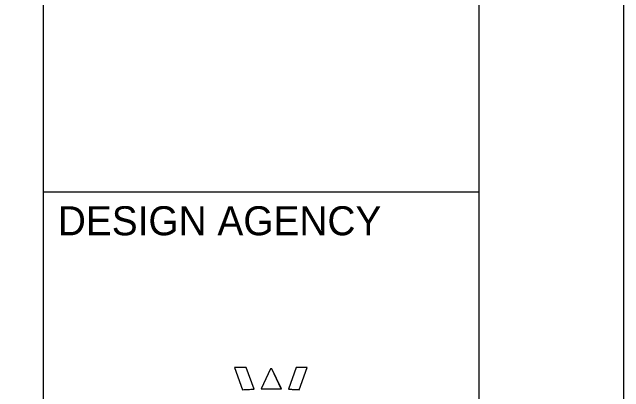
# Model space of a CAD drawing. Extents: x 0 to 680, y 0 to 440.
# Drawn here: x 637.85 to 680, y 76.22 to 102.37 of the extents above; entities that cross this region are included whole.
import ezdxf

# ---------------------------------------------------------------- set-up
doc = ezdxf.new("R2010")
doc.units = 0
for name, color, linetype in [('GE_P_Alignment_100_Bearings', 7, 'Continuous'), ('SH_Border', 7, 'Continuous'), ('SH_Cut_Line', 7, 'Continuous'), ('SH_Data', 7, 'Continuous')]:
    doc.layers.add(name, color=color, linetype=linetype)

msp = doc.modelspace()

# ---------------------------------------------------------------- linework, layer by layer
at = {"layer": 'GE_P_Alignment_100_Bearings'}
for points in [[(653.977, 77.894), (653.167, 77.894), (653.729, 76.358), (653.824, 76.363), (653.902, 76.368), (653.98, 76.372), (654.058, 76.376), (654.137, 76.38), (654.216, 76.384), (654.296, 76.387), (654.376, 76.391), (654.457, 76.394), (654.519, 76.396)], [(655.74, 77.804), (655.663, 77.804), (655.009, 76.41), (655.014, 76.41), (655.048, 76.411), (655.083, 76.412), (655.118, 76.412), (655.152, 76.413), (655.187, 76.413), (655.222, 76.414), (655.257, 76.414), (655.292, 76.415), (655.328, 76.415), (655.363, 76.416), (655.398, 76.416), (655.434, 76.416), (655.469, 76.417), (655.505, 76.417), (655.54, 76.417), (655.576, 76.417), (655.612, 76.417), (655.648, 76.417), (655.683, 76.417), (655.722, 76.417), (655.76, 76.417), (655.799, 76.417), (655.837, 76.417), (655.875, 76.417), (655.913, 76.416), (655.951, 76.416), (655.989, 76.416), (656.026, 76.415), (656.064, 76.415), (656.102, 76.414), (656.139, 76.414), (656.177, 76.413), (656.214, 76.413), (656.251, 76.412), (656.288, 76.412), (656.325, 76.411), (656.362, 76.41), (656.399, 76.409), (656.405, 76.409)], [(657.432, 77.894), (656.894, 76.394), (656.913, 76.393), (656.95, 76.392), (656.987, 76.39), (657.025, 76.389), (657.062, 76.387), (657.099, 76.386), (657.136, 76.384), (657.173, 76.382), (657.209, 76.381), (657.246, 76.379), (657.282, 76.377), (657.319, 76.375), (657.355, 76.374), (657.391, 76.372), (657.427, 76.37), (657.463, 76.368), (657.499, 76.366), (657.535, 76.364), (657.57, 76.362), (657.624, 76.358), (658.177, 77.894)]]:
    msp.add_lwpolyline(points, close=True, dxfattribs=at)
for points in [[(653.977, 77.894), (653.167, 77.894), (653.729, 76.358), (653.824, 76.363), (653.902, 76.368), (653.98, 76.372), (654.058, 76.376), (654.137, 76.38), (654.216, 76.384), (654.296, 76.387), (654.376, 76.391), (654.457, 76.394), (654.519, 76.396), (653.977, 77.894)], [(655.74, 77.804), (655.663, 77.804), (655.009, 76.41), (655.048, 76.411), (655.083, 76.412), (655.118, 76.412), (655.152, 76.413), (655.187, 76.413), (655.222, 76.414), (655.257, 76.414), (655.292, 76.415), (655.328, 76.415), (655.363, 76.416), (655.398, 76.416), (655.434, 76.416), (655.469, 76.417), (655.505, 76.417), (655.54, 76.417), (655.576, 76.417), (655.612, 76.417), (655.648, 76.417), (655.683, 76.417), (655.722, 76.417), (655.76, 76.417), (655.799, 76.417), (655.837, 76.417), (655.875, 76.417), (655.913, 76.416), (655.951, 76.416), (655.989, 76.416), (656.026, 76.415), (656.064, 76.415), (656.102, 76.414), (656.139, 76.414), (656.177, 76.413), (656.214, 76.413), (656.251, 76.412), (656.288, 76.412), (656.325, 76.411), (656.362, 76.41), (656.399, 76.409), (655.74, 77.804)], [(657.432, 77.894), (656.894, 76.394), (656.913, 76.393), (656.95, 76.392), (656.987, 76.39), (657.025, 76.389), (657.062, 76.387), (657.099, 76.386), (657.136, 76.384), (657.173, 76.382), (657.209, 76.381), (657.246, 76.379), (657.282, 76.377), (657.319, 76.375), (657.355, 76.374), (657.391, 76.372), (657.427, 76.37), (657.463, 76.368), (657.499, 76.366), (657.535, 76.364), (657.57, 76.362), (657.624, 76.358), (658.177, 77.894), (657.432, 77.894)]]:
    msp.add_lwpolyline(points, dxfattribs=at)
at = {"layer": 'SH_Border'}
for p, q in [((640, 10), (640, 430)), ((640, 90), (670, 90))]:
    msp.add_line(p, q, dxfattribs=at)
msp.add_lwpolyline([(30, 430), (670, 430), (670, 10), (30, 10)], close=True, dxfattribs=at)
at = {"layer": 'SH_Cut_Line'}
msp.add_lwpolyline([(0, 0), (680, 0), (680, 440), (0, 440)], close=True, dxfattribs=at)

# ---------------------------------------------------------------- texts
at = {"layer": 'SH_Data'}
msp.add_text('DESIGN AGENCY', height=2, dxfattribs=at).set_placement((641, 87))

doc.saveas('drawing.dxf')
